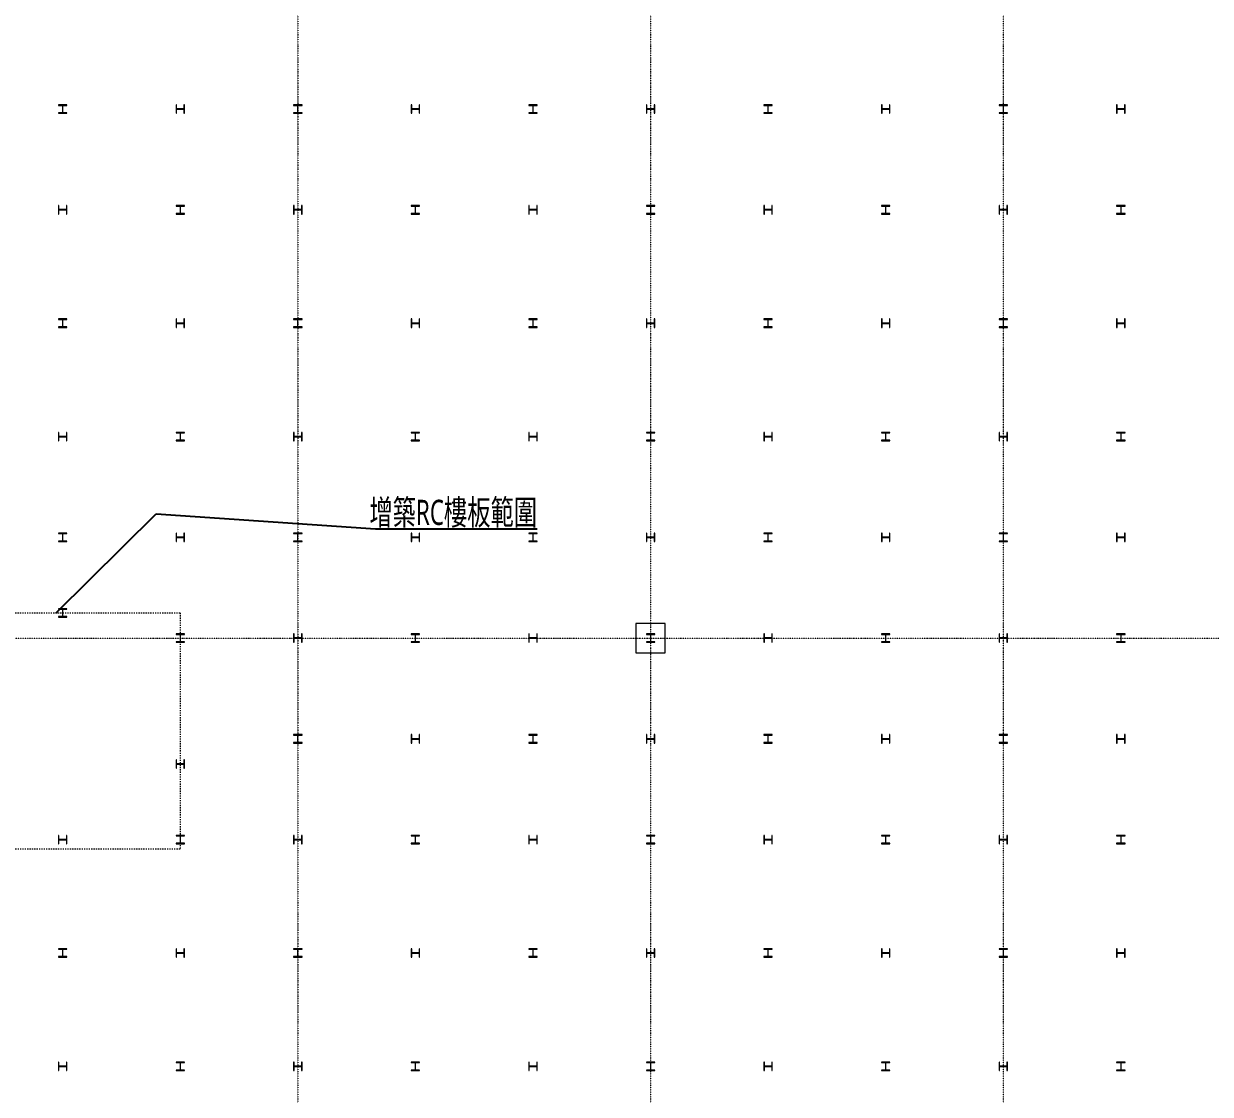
# Model space of a CAD drawing. Extents: x -32000 to 362567, y -29000 to 144214.
# Drawn here: x 19873 to 48130, y 49134 to 74632 of the extents above; entities that cross this region are included whole.
import ezdxf

# ---------------------------------------------------------------- set-up
doc = ezdxf.new("R2010")
doc.units = 0
doc.header["$LTSCALE"] = 10
doc.linetypes.add('H12PL25$0$JJP_三點線', pattern=[0.9, 0.3, -0.15, 0, -0.15, 0, -0.15, 0, -0.15])
doc.linetypes.add('H12PL25$0$TAI_虛線', pattern=[5.644, 2.822, -2.822])
for name, color, linetype in [('H12PL25$0$A-TEXT-修改說明.200K', 252, 'Continuous'), ('H12PL25$0$S-COL', 252, 'Continuous'), ('H12PL25$0$S-GRID', 252, 'Continuous')]:
    doc.layers.add(name, color=color, linetype=linetype)
doc.styles.add('H12PL25$0$dim-txt', font='isocp.shx', dxfattribs={"width": 0.7, "bigfont": 'chineset.shx'})
doc.styles.add('H12PL25$0$Standard', font='', dxfattribs={"width": 0.8})
doc.styles.get('H12PL25$0$Standard').set_extended_font_data('Microsoft JhengHei')
doc.dimstyles.new('H12PL25$0$ARCH-dim-200MM', dxfattribs={"dimscale": 200, "dimtxt": 0.3, "dimasz": 0.1, "dimexe": 0.1, "dimexo": 0.1, "dimgap": 0.05, "dimtad": 1, "dimdec": 0, "dimlfac": 10, "dimrnd": 0.5, "dimdsep": 46, "dimtxsty": 'H12PL25$0$dim-txt', "dimblk": 'H12PL25$0$_Dot', "dimcen": 2, "dimclrd": 256, "dimclre": 256, "dimclrt": 256, "dimadec": 0, "dimazin": 0, "dimtfac": 1, "dimtix": 1, "dimtmove": 2, "dimatfit": 3, "dimldrblk": 'H12PL25$0$_OBLIQUE', "dimfxl": 1, "dimtvp": 1, "dimtolj": 1, "dimarcsym": 0})

# ---------------------------------------------------------------- blocks, each defined once
blk = doc.blocks.new('H12PL25$0$_Dot')
blk = doc.blocks.new('H12PL25$0$_OBLIQUE')
at = {"color": 0, "linetype": 'ByBlock', "lineweight": -2}
blk.add_line((-0.5, -0.5), (0.5, 0.5), dxfattribs=at)
blk = doc.blocks.new('H12PL25')
at = {"layer": 'H12PL25$0$A-TEXT-修改說明.200K', "linetype": 'H12PL25$0$TAI_虛線', "lineweight": 0}
blk.add_lwpolyline([(17695, 60600), (23595, 60600), (23595, 54975), (17695, 54975)], close=True, dxfattribs=at)
at = {"layer": 'H12PL25$0$S-COL', "lineweight": 0, "flags": 128}
for points in [[(20900, 72500), (20900, 72512), (20817, 72512, -0.41421356), (20804, 72525), (20804, 72675, -0.41421356), (20817, 72688), (20900, 72688), (20900, 72700), (20700, 72700), (20700, 72688), (20783, 72688, -0.41421356), (20796, 72675), (20796, 72525, -0.41421356), (20783, 72512), (20700, 72512), (20700, 72500)], [(23700, 72700), (23688, 72700), (23688, 72617, -0.41421356), (23675, 72604), (23525, 72604, -0.41421356), (23512, 72617), (23512, 72700), (23500, 72700), (23500, 72500), (23512, 72500), (23512, 72583, -0.41421356), (23525, 72596), (23675, 72596, -0.41421356), (23688, 72583), (23688, 72500), (23700, 72500)], [(26500, 72500), (26500, 72512), (26417, 72512, -0.41421356), (26404, 72525), (26404, 72675, -0.41421356), (26417, 72688), (26500, 72688), (26500, 72700), (26300, 72700), (26300, 72688), (26383, 72688, -0.41421356), (26396, 72675), (26396, 72525, -0.41421356), (26383, 72512), (26300, 72512), (26300, 72500)], [(29300, 72700), (29288, 72700), (29288, 72617, -0.41421356), (29275, 72604), (29125, 72604, -0.41421356), (29112, 72617), (29112, 72700), (29100, 72700), (29100, 72500), (29112, 72500), (29112, 72583, -0.41421356), (29125, 72596), (29275, 72596, -0.41421356), (29288, 72583), (29288, 72500), (29300, 72500)], [(32100, 72500), (32100, 72512), (32017, 72512, -0.41421356), (32004, 72525), (32004, 72675, -0.41421356), (32017, 72688), (32100, 72688), (32100, 72700), (31900, 72700), (31900, 72688), (31983, 72688, -0.41421356), (31996, 72675), (31996, 72525, -0.41421356), (31983, 72512), (31900, 72512), (31900, 72500)], [(34900, 72700), (34888, 72700), (34888, 72617, -0.41421356), (34875, 72604), (34725, 72604, -0.41421356), (34712, 72617), (34712, 72700), (34700, 72700), (34700, 72500), (34712, 72500), (34712, 72583, -0.41421356), (34725, 72596), (34875, 72596, -0.41421356), (34888, 72583), (34888, 72500), (34900, 72500)], [(37700, 72500), (37700, 72512), (37617, 72512, -0.41421356), (37604, 72525), (37604, 72675, -0.41421356), (37617, 72688), (37700, 72688), (37700, 72700), (37500, 72700), (37500, 72688), (37583, 72688, -0.41421356), (37596, 72675), (37596, 72525, -0.41421356), (37583, 72512), (37500, 72512), (37500, 72500)], [(40500, 72700), (40488, 72700), (40488, 72617, -0.41421356), (40475, 72604), (40325, 72604, -0.41421356), (40312, 72617), (40312, 72700), (40300, 72700), (40300, 72500), (40312, 72500), (40312, 72583, -0.41421356), (40325, 72596), (40475, 72596, -0.41421356), (40488, 72583), (40488, 72500), (40500, 72500)], [(43300, 72500), (43300, 72512), (43217, 72512, -0.41421356), (43204, 72525), (43204, 72675, -0.41421356), (43217, 72688), (43300, 72688), (43300, 72700), (43100, 72700), (43100, 72688), (43183, 72688, -0.41421356), (43196, 72675), (43196, 72525, -0.41421356), (43183, 72512), (43100, 72512), (43100, 72500)], [(46100, 72700), (46088, 72700), (46088, 72617, -0.41421356), (46075, 72604), (45925, 72604, -0.41421356), (45912, 72617), (45912, 72700), (45900, 72700), (45900, 72500), (45912, 72500), (45912, 72583, -0.41421356), (45925, 72596), (46075, 72596, -0.41421356), (46088, 72583), (46088, 72500), (46100, 72500)], [(20900, 70300), (20888, 70300), (20888, 70217, -0.41421356), (20875, 70204), (20725, 70204, -0.41421356), (20712, 70217), (20712, 70300), (20700, 70300), (20700, 70100), (20712, 70100), (20712, 70183, -0.41421356), (20725, 70196), (20875, 70196, -0.41421356), (20888, 70183), (20888, 70100), (20900, 70100)], [(23700, 70100), (23700, 70112), (23617, 70112, -0.41421356), (23604, 70125), (23604, 70275, -0.41421356), (23617, 70288), (23700, 70288), (23700, 70300), (23500, 70300), (23500, 70288), (23583, 70288, -0.41421356), (23596, 70275), (23596, 70125, -0.41421356), (23583, 70112), (23500, 70112), (23500, 70100)], [(26500, 70300), (26488, 70300), (26488, 70217, -0.41421356), (26475, 70204), (26325, 70204, -0.41421356), (26312, 70217), (26312, 70300), (26300, 70300), (26300, 70100), (26312, 70100), (26312, 70183, -0.41421356), (26325, 70196), (26475, 70196, -0.41421356), (26488, 70183), (26488, 70100), (26500, 70100)], [(29300, 70100), (29300, 70112), (29217, 70112, -0.41421356), (29204, 70125), (29204, 70275, -0.41421356), (29217, 70288), (29300, 70288), (29300, 70300), (29100, 70300), (29100, 70288), (29183, 70288, -0.41421356), (29196, 70275), (29196, 70125, -0.41421356), (29183, 70112), (29100, 70112), (29100, 70100)], [(32100, 70300), (32088, 70300), (32088, 70217, -0.41421356), (32075, 70204), (31925, 70204, -0.41421356), (31912, 70217), (31912, 70300), (31900, 70300), (31900, 70100), (31912, 70100), (31912, 70183, -0.41421356), (31925, 70196), (32075, 70196, -0.41421356), (32088, 70183), (32088, 70100), (32100, 70100)], [(34900, 70100), (34900, 70112), (34817, 70112, -0.41421356), (34804, 70125), (34804, 70275, -0.41421356), (34817, 70288), (34900, 70288), (34900, 70300), (34700, 70300), (34700, 70288), (34783, 70288, -0.41421356), (34796, 70275), (34796, 70125, -0.41421356), (34783, 70112), (34700, 70112), (34700, 70100)], [(37700, 70300), (37688, 70300), (37688, 70217, -0.41421356), (37675, 70204), (37525, 70204, -0.41421356), (37512, 70217), (37512, 70300), (37500, 70300), (37500, 70100), (37512, 70100), (37512, 70183, -0.41421356), (37525, 70196), (37675, 70196, -0.41421356), (37688, 70183), (37688, 70100), (37700, 70100)], [(40500, 70100), (40500, 70112), (40417, 70112, -0.41421356), (40404, 70125), (40404, 70275, -0.41421356), (40417, 70288), (40500, 70288), (40500, 70300), (40300, 70300), (40300, 70288), (40383, 70288, -0.41421356), (40396, 70275), (40396, 70125, -0.41421356), (40383, 70112), (40300, 70112), (40300, 70100)], [(43300, 70300), (43288, 70300), (43288, 70217, -0.41421356), (43275, 70204), (43125, 70204, -0.41421356), (43112, 70217), (43112, 70300), (43100, 70300), (43100, 70100), (43112, 70100), (43112, 70183, -0.41421356), (43125, 70196), (43275, 70196, -0.41421356), (43288, 70183), (43288, 70100), (43300, 70100)], [(46100, 70100), (46100, 70112), (46017, 70112, -0.41421356), (46004, 70125), (46004, 70275, -0.41421356), (46017, 70288), (46100, 70288), (46100, 70300), (45900, 70300), (45900, 70288), (45983, 70288, -0.41421356), (45996, 70275), (45996, 70125, -0.41421356), (45983, 70112), (45900, 70112), (45900, 70100)], [(20900, 67400), (20900, 67412), (20817, 67412, -0.41421356), (20804, 67425), (20804, 67575, -0.41421356), (20817, 67588), (20900, 67588), (20900, 67600), (20700, 67600), (20700, 67588), (20783, 67588, -0.41421356), (20796, 67575), (20796, 67425, -0.41421356), (20783, 67412), (20700, 67412), (20700, 67400)], [(23700, 67600), (23688, 67600), (23688, 67517, -0.41421356), (23675, 67504), (23525, 67504, -0.41421356), (23512, 67517), (23512, 67600), (23500, 67600), (23500, 67400), (23512, 67400), (23512, 67483, -0.41421356), (23525, 67496), (23675, 67496, -0.41421356), (23688, 67483), (23688, 67400), (23700, 67400)], [(26500, 67400), (26500, 67412), (26417, 67412, -0.41421356), (26404, 67425), (26404, 67575, -0.41421356), (26417, 67588), (26500, 67588), (26500, 67600), (26300, 67600), (26300, 67588), (26383, 67588, -0.41421356), (26396, 67575), (26396, 67425, -0.41421356), (26383, 67412), (26300, 67412), (26300, 67400)], [(29300, 67600), (29288, 67600), (29288, 67517, -0.41421356), (29275, 67504), (29125, 67504, -0.41421356), (29112, 67517), (29112, 67600), (29100, 67600), (29100, 67400), (29112, 67400), (29112, 67483, -0.41421356), (29125, 67496), (29275, 67496, -0.41421356), (29288, 67483), (29288, 67400), (29300, 67400)], [(32100, 67400), (32100, 67412), (32017, 67412, -0.41421356), (32004, 67425), (32004, 67575, -0.41421356), (32017, 67588), (32100, 67588), (32100, 67600), (31900, 67600), (31900, 67588), (31983, 67588, -0.41421356), (31996, 67575), (31996, 67425, -0.41421356), (31983, 67412), (31900, 67412), (31900, 67400)], [(34900, 67600), (34888, 67600), (34888, 67517, -0.41421356), (34875, 67504), (34725, 67504, -0.41421356), (34712, 67517), (34712, 67600), (34700, 67600), (34700, 67400), (34712, 67400), (34712, 67483, -0.41421356), (34725, 67496), (34875, 67496, -0.41421356), (34888, 67483), (34888, 67400), (34900, 67400)], [(37700, 67400), (37700, 67412), (37617, 67412, -0.41421356), (37604, 67425), (37604, 67575, -0.41421356), (37617, 67588), (37700, 67588), (37700, 67600), (37500, 67600), (37500, 67588), (37583, 67588, -0.41421356), (37596, 67575), (37596, 67425, -0.41421356), (37583, 67412), (37500, 67412), (37500, 67400)], [(40500, 67600), (40488, 67600), (40488, 67517, -0.41421356), (40475, 67504), (40325, 67504, -0.41421356), (40312, 67517), (40312, 67600), (40300, 67600), (40300, 67400), (40312, 67400), (40312, 67483, -0.41421356), (40325, 67496), (40475, 67496, -0.41421356), (40488, 67483), (40488, 67400), (40500, 67400)], [(43300, 67400), (43300, 67412), (43217, 67412, -0.41421356), (43204, 67425), (43204, 67575, -0.41421356), (43217, 67588), (43300, 67588), (43300, 67600), (43100, 67600), (43100, 67588), (43183, 67588, -0.41421356), (43196, 67575), (43196, 67425, -0.41421356), (43183, 67412), (43100, 67412), (43100, 67400)], [(46100, 67600), (46088, 67600), (46088, 67517, -0.41421356), (46075, 67504), (45925, 67504, -0.41421356), (45912, 67517), (45912, 67600), (45900, 67600), (45900, 67400), (45912, 67400), (45912, 67483, -0.41421356), (45925, 67496), (46075, 67496, -0.41421356), (46088, 67483), (46088, 67400), (46100, 67400)], [(20900, 64900), (20888, 64900), (20888, 64817, -0.41421356), (20875, 64804), (20725, 64804, -0.41421356), (20712, 64817), (20712, 64900), (20700, 64900), (20700, 64700), (20712, 64700), (20712, 64783, -0.41421356), (20725, 64796), (20875, 64796, -0.41421356), (20888, 64783), (20888, 64700), (20900, 64700)], [(23700, 64700), (23700, 64712), (23617, 64712, -0.41421356), (23604, 64725), (23604, 64875, -0.41421356), (23617, 64888), (23700, 64888), (23700, 64900), (23500, 64900), (23500, 64888), (23583, 64888, -0.41421356), (23596, 64875), (23596, 64725, -0.41421356), (23583, 64712), (23500, 64712), (23500, 64700)], [(26500, 64900), (26488, 64900), (26488, 64817, -0.41421356), (26475, 64804), (26325, 64804, -0.41421356), (26312, 64817), (26312, 64900), (26300, 64900), (26300, 64700), (26312, 64700), (26312, 64783, -0.41421356), (26325, 64796), (26475, 64796, -0.41421356), (26488, 64783), (26488, 64700), (26500, 64700)], [(29300, 64700), (29300, 64712), (29217, 64712, -0.41421356), (29204, 64725), (29204, 64875, -0.41421356), (29217, 64888), (29300, 64888), (29300, 64900), (29100, 64900), (29100, 64888), (29183, 64888, -0.41421356), (29196, 64875), (29196, 64725, -0.41421356), (29183, 64712), (29100, 64712), (29100, 64700)], [(32100, 64900), (32088, 64900), (32088, 64817, -0.41421356), (32075, 64804), (31925, 64804, -0.41421356), (31912, 64817), (31912, 64900), (31900, 64900), (31900, 64700), (31912, 64700), (31912, 64783, -0.41421356), (31925, 64796), (32075, 64796, -0.41421356), (32088, 64783), (32088, 64700), (32100, 64700)], [(34900, 64700), (34900, 64712), (34817, 64712, -0.41421356), (34804, 64725), (34804, 64875, -0.41421356), (34817, 64888), (34900, 64888), (34900, 64900), (34700, 64900), (34700, 64888), (34783, 64888, -0.41421356), (34796, 64875), (34796, 64725, -0.41421356), (34783, 64712), (34700, 64712), (34700, 64700)], [(37700, 64900), (37688, 64900), (37688, 64817, -0.41421356), (37675, 64804), (37525, 64804, -0.41421356), (37512, 64817), (37512, 64900), (37500, 64900), (37500, 64700), (37512, 64700), (37512, 64783, -0.41421356), (37525, 64796), (37675, 64796, -0.41421356), (37688, 64783), (37688, 64700), (37700, 64700)], [(40500, 64700), (40500, 64712), (40417, 64712, -0.41421356), (40404, 64725), (40404, 64875, -0.41421356), (40417, 64888), (40500, 64888), (40500, 64900), (40300, 64900), (40300, 64888), (40383, 64888, -0.41421356), (40396, 64875), (40396, 64725, -0.41421356), (40383, 64712), (40300, 64712), (40300, 64700)], [(43300, 64900), (43288, 64900), (43288, 64817, -0.41421356), (43275, 64804), (43125, 64804, -0.41421356), (43112, 64817), (43112, 64900), (43100, 64900), (43100, 64700), (43112, 64700), (43112, 64783, -0.41421356), (43125, 64796), (43275, 64796, -0.41421356), (43288, 64783), (43288, 64700), (43300, 64700)], [(46100, 64700), (46100, 64712), (46017, 64712, -0.41421356), (46004, 64725), (46004, 64875, -0.41421356), (46017, 64888), (46100, 64888), (46100, 64900), (45900, 64900), (45900, 64888), (45983, 64888, -0.41421356), (45996, 64875), (45996, 64725, -0.41421356), (45983, 64712), (45900, 64712), (45900, 64700)], [(20900, 62300), (20900, 62312), (20817, 62312, -0.41421356), (20804, 62325), (20804, 62475, -0.41421356), (20817, 62488), (20900, 62488), (20900, 62500), (20700, 62500), (20700, 62488), (20783, 62488, -0.41421356), (20796, 62475), (20796, 62325, -0.41421356), (20783, 62312), (20700, 62312), (20700, 62300)], [(23700, 62500), (23688, 62500), (23688, 62417, -0.41421356), (23675, 62404), (23525, 62404, -0.41421356), (23512, 62417), (23512, 62500), (23500, 62500), (23500, 62300), (23512, 62300), (23512, 62383, -0.41421356), (23525, 62396), (23675, 62396, -0.41421356), (23688, 62383), (23688, 62300), (23700, 62300)], [(26500, 62300), (26500, 62312), (26417, 62312, -0.41421356), (26404, 62325), (26404, 62475, -0.41421356), (26417, 62488), (26500, 62488), (26500, 62500), (26300, 62500), (26300, 62488), (26383, 62488, -0.41421356), (26396, 62475), (26396, 62325, -0.41421356), (26383, 62312), (26300, 62312), (26300, 62300)], [(29300, 62500), (29288, 62500), (29288, 62417, -0.41421356), (29275, 62404), (29125, 62404, -0.41421356), (29112, 62417), (29112, 62500), (29100, 62500), (29100, 62300), (29112, 62300), (29112, 62383, -0.41421356), (29125, 62396), (29275, 62396, -0.41421356), (29288, 62383), (29288, 62300), (29300, 62300)], [(32100, 62300), (32100, 62312), (32017, 62312, -0.41421356), (32004, 62325), (32004, 62475, -0.41421356), (32017, 62488), (32100, 62488), (32100, 62500), (31900, 62500), (31900, 62488), (31983, 62488, -0.41421356), (31996, 62475), (31996, 62325, -0.41421356), (31983, 62312), (31900, 62312), (31900, 62300)], [(34900, 62500), (34888, 62500), (34888, 62417, -0.41421356), (34875, 62404), (34725, 62404, -0.41421356), (34712, 62417), (34712, 62500), (34700, 62500), (34700, 62300), (34712, 62300), (34712, 62383, -0.41421356), (34725, 62396), (34875, 62396, -0.41421356), (34888, 62383), (34888, 62300), (34900, 62300)], [(37700, 62300), (37700, 62312), (37617, 62312, -0.41421356), (37604, 62325), (37604, 62475, -0.41421356), (37617, 62488), (37700, 62488), (37700, 62500), (37500, 62500), (37500, 62488), (37583, 62488, -0.41421356), (37596, 62475), (37596, 62325, -0.41421356), (37583, 62312), (37500, 62312), (37500, 62300)], [(40500, 62500), (40488, 62500), (40488, 62417, -0.41421356), (40475, 62404), (40325, 62404, -0.41421356), (40312, 62417), (40312, 62500), (40300, 62500), (40300, 62300), (40312, 62300), (40312, 62383, -0.41421356), (40325, 62396), (40475, 62396, -0.41421356), (40488, 62383), (40488, 62300), (40500, 62300)], [(43300, 62300), (43300, 62312), (43217, 62312, -0.41421356), (43204, 62325), (43204, 62475, -0.41421356), (43217, 62488), (43300, 62488), (43300, 62500), (43100, 62500), (43100, 62488), (43183, 62488, -0.41421356), (43196, 62475), (43196, 62325, -0.41421356), (43183, 62312), (43100, 62312), (43100, 62300)], [(46100, 62500), (46088, 62500), (46088, 62417, -0.41421356), (46075, 62404), (45925, 62404, -0.41421356), (45912, 62417), (45912, 62500), (45900, 62500), (45900, 62300), (45912, 62300), (45912, 62383, -0.41421356), (45925, 62396), (46075, 62396, -0.41421356), (46088, 62383), (46088, 62300), (46100, 62300)], [(20900, 60500), (20900, 60512), (20817, 60512, -0.41421356), (20804, 60525), (20804, 60675, -0.41421356), (20817, 60688), (20900, 60688), (20900, 60700), (20700, 60700), (20700, 60688), (20783, 60688, -0.41421356), (20796, 60675), (20796, 60525, -0.41421356), (20783, 60512), (20700, 60512), (20700, 60500)], [(23700, 59900), (23700, 59912), (23617, 59912, -0.41421356), (23604, 59925), (23604, 60075, -0.41421356), (23617, 60088), (23700, 60088), (23700, 60100), (23500, 60100), (23500, 60088), (23583, 60088, -0.41421356), (23596, 60075), (23596, 59925, -0.41421356), (23583, 59912), (23500, 59912), (23500, 59900)], [(26500, 60100), (26488, 60100), (26488, 60017, -0.41421356), (26475, 60004), (26325, 60004, -0.41421356), (26312, 60017), (26312, 60100), (26300, 60100), (26300, 59900), (26312, 59900), (26312, 59983, -0.41421356), (26325, 59996), (26475, 59996, -0.41421356), (26488, 59983), (26488, 59900), (26500, 59900)], [(29300, 59900), (29300, 59912), (29217, 59912, -0.41421356), (29204, 59925), (29204, 60075, -0.41421356), (29217, 60088), (29300, 60088), (29300, 60100), (29100, 60100), (29100, 60088), (29183, 60088, -0.41421356), (29196, 60075), (29196, 59925, -0.41421356), (29183, 59912), (29100, 59912), (29100, 59900)], [(32100, 60100), (32088, 60100), (32088, 60017, -0.41421356), (32075, 60004), (31925, 60004, -0.41421356), (31912, 60017), (31912, 60100), (31900, 60100), (31900, 59900), (31912, 59900), (31912, 59983, -0.41421356), (31925, 59996), (32075, 59996, -0.41421356), (32088, 59983), (32088, 59900), (32100, 59900)], [(34900, 59900), (34900, 59912), (34817, 59912, -0.41421356), (34804, 59925), (34804, 60075, -0.41421356), (34817, 60088), (34900, 60088), (34900, 60100), (34700, 60100), (34700, 60088), (34783, 60088, -0.41421356), (34796, 60075), (34796, 59925, -0.41421356), (34783, 59912), (34700, 59912), (34700, 59900)], [(37700, 60100), (37688, 60100), (37688, 60017, -0.41421356), (37675, 60004), (37525, 60004, -0.41421356), (37512, 60017), (37512, 60100), (37500, 60100), (37500, 59900), (37512, 59900), (37512, 59983, -0.41421356), (37525, 59996), (37675, 59996, -0.41421356), (37688, 59983), (37688, 59900), (37700, 59900)], [(40500, 59900), (40500, 59912), (40417, 59912, -0.41421356), (40404, 59925), (40404, 60075, -0.41421356), (40417, 60088), (40500, 60088), (40500, 60100), (40300, 60100), (40300, 60088), (40383, 60088, -0.41421356), (40396, 60075), (40396, 59925, -0.41421356), (40383, 59912), (40300, 59912), (40300, 59900)], [(43300, 60100), (43288, 60100), (43288, 60017, -0.41421356), (43275, 60004), (43125, 60004, -0.41421356), (43112, 60017), (43112, 60100), (43100, 60100), (43100, 59900), (43112, 59900), (43112, 59983, -0.41421356), (43125, 59996), (43275, 59996, -0.41421356), (43288, 59983), (43288, 59900), (43300, 59900)], [(46100, 59900), (46100, 59912), (46017, 59912, -0.41421356), (46004, 59925), (46004, 60075, -0.41421356), (46017, 60088), (46100, 60088), (46100, 60100), (45900, 60100), (45900, 60088), (45983, 60088, -0.41421356), (45996, 60075), (45996, 59925, -0.41421356), (45983, 59912), (45900, 59912), (45900, 59900)], [(26500, 57500), (26500, 57512), (26417, 57512, -0.41421356), (26404, 57525), (26404, 57675, -0.41421356), (26417, 57688), (26500, 57688), (26500, 57700), (26300, 57700), (26300, 57688), (26383, 57688, -0.41421356), (26396, 57675), (26396, 57525, -0.41421356), (26383, 57512), (26300, 57512), (26300, 57500)], [(29300, 57700), (29288, 57700), (29288, 57617, -0.41421356), (29275, 57604), (29125, 57604, -0.41421356), (29112, 57617), (29112, 57700), (29100, 57700), (29100, 57500), (29112, 57500), (29112, 57583, -0.41421356), (29125, 57596), (29275, 57596, -0.41421356), (29288, 57583), (29288, 57500), (29300, 57500)], [(32100, 57500), (32100, 57512), (32017, 57512, -0.41421356), (32004, 57525), (32004, 57675, -0.41421356), (32017, 57688), (32100, 57688), (32100, 57700), (31900, 57700), (31900, 57688), (31983, 57688, -0.41421356), (31996, 57675), (31996, 57525, -0.41421356), (31983, 57512), (31900, 57512), (31900, 57500)], [(34900, 57700), (34888, 57700), (34888, 57617, -0.41421356), (34875, 57604), (34725, 57604, -0.41421356), (34712, 57617), (34712, 57700), (34700, 57700), (34700, 57500), (34712, 57500), (34712, 57583, -0.41421356), (34725, 57596), (34875, 57596, -0.41421356), (34888, 57583), (34888, 57500), (34900, 57500)], [(37700, 57500), (37700, 57512), (37617, 57512, -0.41421356), (37604, 57525), (37604, 57675, -0.41421356), (37617, 57688), (37700, 57688), (37700, 57700), (37500, 57700), (37500, 57688), (37583, 57688, -0.41421356), (37596, 57675), (37596, 57525, -0.41421356), (37583, 57512), (37500, 57512), (37500, 57500)], [(40500, 57700), (40488, 57700), (40488, 57617, -0.41421356), (40475, 57604), (40325, 57604, -0.41421356), (40312, 57617), (40312, 57700), (40300, 57700), (40300, 57500), (40312, 57500), (40312, 57583, -0.41421356), (40325, 57596), (40475, 57596, -0.41421356), (40488, 57583), (40488, 57500), (40500, 57500)], [(43300, 57500), (43300, 57512), (43217, 57512, -0.41421356), (43204, 57525), (43204, 57675, -0.41421356), (43217, 57688), (43300, 57688), (43300, 57700), (43100, 57700), (43100, 57688), (43183, 57688, -0.41421356), (43196, 57675), (43196, 57525, -0.41421356), (43183, 57512), (43100, 57512), (43100, 57500)], [(46100, 57700), (46088, 57700), (46088, 57617, -0.41421356), (46075, 57604), (45925, 57604, -0.41421356), (45912, 57617), (45912, 57700), (45900, 57700), (45900, 57500), (45912, 57500), (45912, 57583, -0.41421356), (45925, 57596), (46075, 57596, -0.41421356), (46088, 57583), (46088, 57500), (46100, 57500)], [(23700, 57100), (23688, 57100), (23688, 57017, -0.41421356), (23675, 57004), (23525, 57004, -0.41421356), (23512, 57017), (23512, 57100), (23500, 57100), (23500, 56900), (23512, 56900), (23512, 56983, -0.41421356), (23525, 56996), (23675, 56996, -0.41421356), (23688, 56983), (23688, 56900), (23700, 56900)], [(20900, 55300), (20888, 55300), (20888, 55217, -0.41421356), (20875, 55204), (20725, 55204, -0.41421356), (20712, 55217), (20712, 55300), (20700, 55300), (20700, 55100), (20712, 55100), (20712, 55183, -0.41421356), (20725, 55196), (20875, 55196, -0.41421356), (20888, 55183), (20888, 55100), (20900, 55100)], [(23700, 55100), (23700, 55112), (23617, 55112, -0.41421356), (23604, 55125), (23604, 55275, -0.41421356), (23617, 55288), (23700, 55288), (23700, 55300), (23500, 55300), (23500, 55288), (23583, 55288, -0.41421356), (23596, 55275), (23596, 55125, -0.41421356), (23583, 55112), (23500, 55112), (23500, 55100)], [(26500, 55300), (26488, 55300), (26488, 55217, -0.41421356), (26475, 55204), (26325, 55204, -0.41421356), (26312, 55217), (26312, 55300), (26300, 55300), (26300, 55100), (26312, 55100), (26312, 55183, -0.41421356), (26325, 55196), (26475, 55196, -0.41421356), (26488, 55183), (26488, 55100), (26500, 55100)], [(29300, 55100), (29300, 55112), (29217, 55112, -0.41421356), (29204, 55125), (29204, 55275, -0.41421356), (29217, 55288), (29300, 55288), (29300, 55300), (29100, 55300), (29100, 55288), (29183, 55288, -0.41421356), (29196, 55275), (29196, 55125, -0.41421356), (29183, 55112), (29100, 55112), (29100, 55100)], [(32100, 55300), (32088, 55300), (32088, 55217, -0.41421356), (32075, 55204), (31925, 55204, -0.41421356), (31912, 55217), (31912, 55300), (31900, 55300), (31900, 55100), (31912, 55100), (31912, 55183, -0.41421356), (31925, 55196), (32075, 55196, -0.41421356), (32088, 55183), (32088, 55100), (32100, 55100)], [(34900, 55100), (34900, 55112), (34817, 55112, -0.41421356), (34804, 55125), (34804, 55275, -0.41421356), (34817, 55288), (34900, 55288), (34900, 55300), (34700, 55300), (34700, 55288), (34783, 55288, -0.41421356), (34796, 55275), (34796, 55125, -0.41421356), (34783, 55112), (34700, 55112), (34700, 55100)], [(37700, 55300), (37688, 55300), (37688, 55217, -0.41421356), (37675, 55204), (37525, 55204, -0.41421356), (37512, 55217), (37512, 55300), (37500, 55300), (37500, 55100), (37512, 55100), (37512, 55183, -0.41421356), (37525, 55196), (37675, 55196, -0.41421356), (37688, 55183), (37688, 55100), (37700, 55100)], [(40500, 55100), (40500, 55112), (40417, 55112, -0.41421356), (40404, 55125), (40404, 55275, -0.41421356), (40417, 55288), (40500, 55288), (40500, 55300), (40300, 55300), (40300, 55288), (40383, 55288, -0.41421356), (40396, 55275), (40396, 55125, -0.41421356), (40383, 55112), (40300, 55112), (40300, 55100)], [(43300, 55300), (43288, 55300), (43288, 55217, -0.41421356), (43275, 55204), (43125, 55204, -0.41421356), (43112, 55217), (43112, 55300), (43100, 55300), (43100, 55100), (43112, 55100), (43112, 55183, -0.41421356), (43125, 55196), (43275, 55196, -0.41421356), (43288, 55183), (43288, 55100), (43300, 55100)], [(46100, 55100), (46100, 55112), (46017, 55112, -0.41421356), (46004, 55125), (46004, 55275, -0.41421356), (46017, 55288), (46100, 55288), (46100, 55300), (45900, 55300), (45900, 55288), (45983, 55288, -0.41421356), (45996, 55275), (45996, 55125, -0.41421356), (45983, 55112), (45900, 55112), (45900, 55100)], [(20900, 52400), (20900, 52412), (20817, 52412, -0.41421356), (20804, 52425), (20804, 52575, -0.41421356), (20817, 52588), (20900, 52588), (20900, 52600), (20700, 52600), (20700, 52588), (20783, 52588, -0.41421356), (20796, 52575), (20796, 52425, -0.41421356), (20783, 52412), (20700, 52412), (20700, 52400)], [(23700, 52600), (23688, 52600), (23688, 52517, -0.41421356), (23675, 52504), (23525, 52504, -0.41421356), (23512, 52517), (23512, 52600), (23500, 52600), (23500, 52400), (23512, 52400), (23512, 52483, -0.41421356), (23525, 52496), (23675, 52496, -0.41421356), (23688, 52483), (23688, 52400), (23700, 52400)], [(26500, 52400), (26500, 52412), (26417, 52412, -0.41421356), (26404, 52425), (26404, 52575, -0.41421356), (26417, 52588), (26500, 52588), (26500, 52600), (26300, 52600), (26300, 52588), (26383, 52588, -0.41421356), (26396, 52575), (26396, 52425, -0.41421356), (26383, 52412), (26300, 52412), (26300, 52400)], [(29300, 52600), (29288, 52600), (29288, 52517, -0.41421356), (29275, 52504), (29125, 52504, -0.41421356), (29112, 52517), (29112, 52600), (29100, 52600), (29100, 52400), (29112, 52400), (29112, 52483, -0.41421356), (29125, 52496), (29275, 52496, -0.41421356), (29288, 52483), (29288, 52400), (29300, 52400)], [(32100, 52400), (32100, 52412), (32017, 52412, -0.41421356), (32004, 52425), (32004, 52575, -0.41421356), (32017, 52588), (32100, 52588), (32100, 52600), (31900, 52600), (31900, 52588), (31983, 52588, -0.41421356), (31996, 52575), (31996, 52425, -0.41421356), (31983, 52412), (31900, 52412), (31900, 52400)], [(34900, 52600), (34888, 52600), (34888, 52517, -0.41421356), (34875, 52504), (34725, 52504, -0.41421356), (34712, 52517), (34712, 52600), (34700, 52600), (34700, 52400), (34712, 52400), (34712, 52483, -0.41421356), (34725, 52496), (34875, 52496, -0.41421356), (34888, 52483), (34888, 52400), (34900, 52400)], [(37700, 52400), (37700, 52412), (37617, 52412, -0.41421356), (37604, 52425), (37604, 52575, -0.41421356), (37617, 52588), (37700, 52588), (37700, 52600), (37500, 52600), (37500, 52588), (37583, 52588, -0.41421356), (37596, 52575), (37596, 52425, -0.41421356), (37583, 52412), (37500, 52412), (37500, 52400)], [(40500, 52600), (40488, 52600), (40488, 52517, -0.41421356), (40475, 52504), (40325, 52504, -0.41421356), (40312, 52517), (40312, 52600), (40300, 52600), (40300, 52400), (40312, 52400), (40312, 52483, -0.41421356), (40325, 52496), (40475, 52496, -0.41421356), (40488, 52483), (40488, 52400), (40500, 52400)], [(43300, 52400), (43300, 52412), (43217, 52412, -0.41421356), (43204, 52425), (43204, 52575, -0.41421356), (43217, 52588), (43300, 52588), (43300, 52600), (43100, 52600), (43100, 52588), (43183, 52588, -0.41421356), (43196, 52575), (43196, 52425, -0.41421356), (43183, 52412), (43100, 52412), (43100, 52400)], [(46100, 52600), (46088, 52600), (46088, 52517, -0.41421356), (46075, 52504), (45925, 52504, -0.41421356), (45912, 52517), (45912, 52600), (45900, 52600), (45900, 52400), (45912, 52400), (45912, 52483, -0.41421356), (45925, 52496), (46075, 52496, -0.41421356), (46088, 52483), (46088, 52400), (46100, 52400)], [(20900, 49900), (20888, 49900), (20888, 49817, -0.41421356), (20875, 49804), (20725, 49804, -0.41421356), (20712, 49817), (20712, 49900), (20700, 49900), (20700, 49700), (20712, 49700), (20712, 49783, -0.41421356), (20725, 49796), (20875, 49796, -0.41421356), (20888, 49783), (20888, 49700), (20900, 49700)], [(23700, 49700), (23700, 49712), (23617, 49712, -0.41421356), (23604, 49725), (23604, 49875, -0.41421356), (23617, 49888), (23700, 49888), (23700, 49900), (23500, 49900), (23500, 49888), (23583, 49888, -0.41421356), (23596, 49875), (23596, 49725, -0.41421356), (23583, 49712), (23500, 49712), (23500, 49700)], [(26500, 49900), (26488, 49900), (26488, 49817, -0.41421356), (26475, 49804), (26325, 49804, -0.41421356), (26312, 49817), (26312, 49900), (26300, 49900), (26300, 49700), (26312, 49700), (26312, 49783, -0.41421356), (26325, 49796), (26475, 49796, -0.41421356), (26488, 49783), (26488, 49700), (26500, 49700)], [(29300, 49700), (29300, 49712), (29217, 49712, -0.41421356), (29204, 49725), (29204, 49875, -0.41421356), (29217, 49888), (29300, 49888), (29300, 49900), (29100, 49900), (29100, 49888), (29183, 49888, -0.41421356), (29196, 49875), (29196, 49725, -0.41421356), (29183, 49712), (29100, 49712), (29100, 49700)], [(32100, 49900), (32088, 49900), (32088, 49817, -0.41421356), (32075, 49804), (31925, 49804, -0.41421356), (31912, 49817), (31912, 49900), (31900, 49900), (31900, 49700), (31912, 49700), (31912, 49783, -0.41421356), (31925, 49796), (32075, 49796, -0.41421356), (32088, 49783), (32088, 49700), (32100, 49700)], [(34900, 49700), (34900, 49712), (34817, 49712, -0.41421356), (34804, 49725), (34804, 49875, -0.41421356), (34817, 49888), (34900, 49888), (34900, 49900), (34700, 49900), (34700, 49888), (34783, 49888, -0.41421356), (34796, 49875), (34796, 49725, -0.41421356), (34783, 49712), (34700, 49712), (34700, 49700)], [(37700, 49900), (37688, 49900), (37688, 49817, -0.41421356), (37675, 49804), (37525, 49804, -0.41421356), (37512, 49817), (37512, 49900), (37500, 49900), (37500, 49700), (37512, 49700), (37512, 49783, -0.41421356), (37525, 49796), (37675, 49796, -0.41421356), (37688, 49783), (37688, 49700), (37700, 49700)], [(40500, 49700), (40500, 49712), (40417, 49712, -0.41421356), (40404, 49725), (40404, 49875, -0.41421356), (40417, 49888), (40500, 49888), (40500, 49900), (40300, 49900), (40300, 49888), (40383, 49888, -0.41421356), (40396, 49875), (40396, 49725, -0.41421356), (40383, 49712), (40300, 49712), (40300, 49700)], [(43300, 49900), (43288, 49900), (43288, 49817, -0.41421356), (43275, 49804), (43125, 49804, -0.41421356), (43112, 49817), (43112, 49900), (43100, 49900), (43100, 49700), (43112, 49700), (43112, 49783, -0.41421356), (43125, 49796), (43275, 49796, -0.41421356), (43288, 49783), (43288, 49700), (43300, 49700)], [(46100, 49700), (46100, 49712), (46017, 49712, -0.41421356), (46004, 49725), (46004, 49875, -0.41421356), (46017, 49888), (46100, 49888), (46100, 49900), (45900, 49900), (45900, 49888), (45983, 49888, -0.41421356), (45996, 49875), (45996, 49725, -0.41421356), (45983, 49712), (45900, 49712), (45900, 49700)]]:
    blk.add_lwpolyline(points, format="xyb", close=True, dxfattribs=at)
blk.add_lwpolyline([(34450, 59650), (35150, 59650), (35150, 60350), (34450, 60350)], close=True, dxfattribs=at)
at = {"layer": 'H12PL25$0$S-GRID', "linetype": 'H12PL25$0$JJP_三點線', "lineweight": 0}
for p, q in [((26400, 128250), (26400, -28000)), ((34800, 128250), (34800, -28000)), ((43200, 128250), (43200, -28000)), ((-29000, 60000), (289600, 60000))]:
    blk.add_line(p, q, dxfattribs=at)
at = {"layer": 'H12PL25$0$A-TEXT-修改說明.200K', "linetype": 'Continuous', "lineweight": 0, "insert": (32098.97, 62961.19), "char_height": 598.4677, "attachment_point": 6, "style": 'H12PL25$0$Standard'}
blk.add_mtext('\\A1;{\\W0.68;增築RC樓板範圍}', dxfattribs=at)
at = {"layer": 'H12PL25$0$A-TEXT-修改說明.200K', "lineweight": 0, "annotation_type": 0, "has_hookline": 1, "hookline_direction": 0, "text_width": 3840.22}
blk.add_leader([(20645, 60600), (23028.49, 62961.19), (28248.75, 62599.02)], dimstyle='H12PL25$0$ARCH-dim-200MM', dxfattribs=at)

msp = doc.modelspace()

# ---------------------------------------------------------------- block references
msp.add_blockref('H12PL25', (0, 0))

doc.saveas('drawing.dxf')
